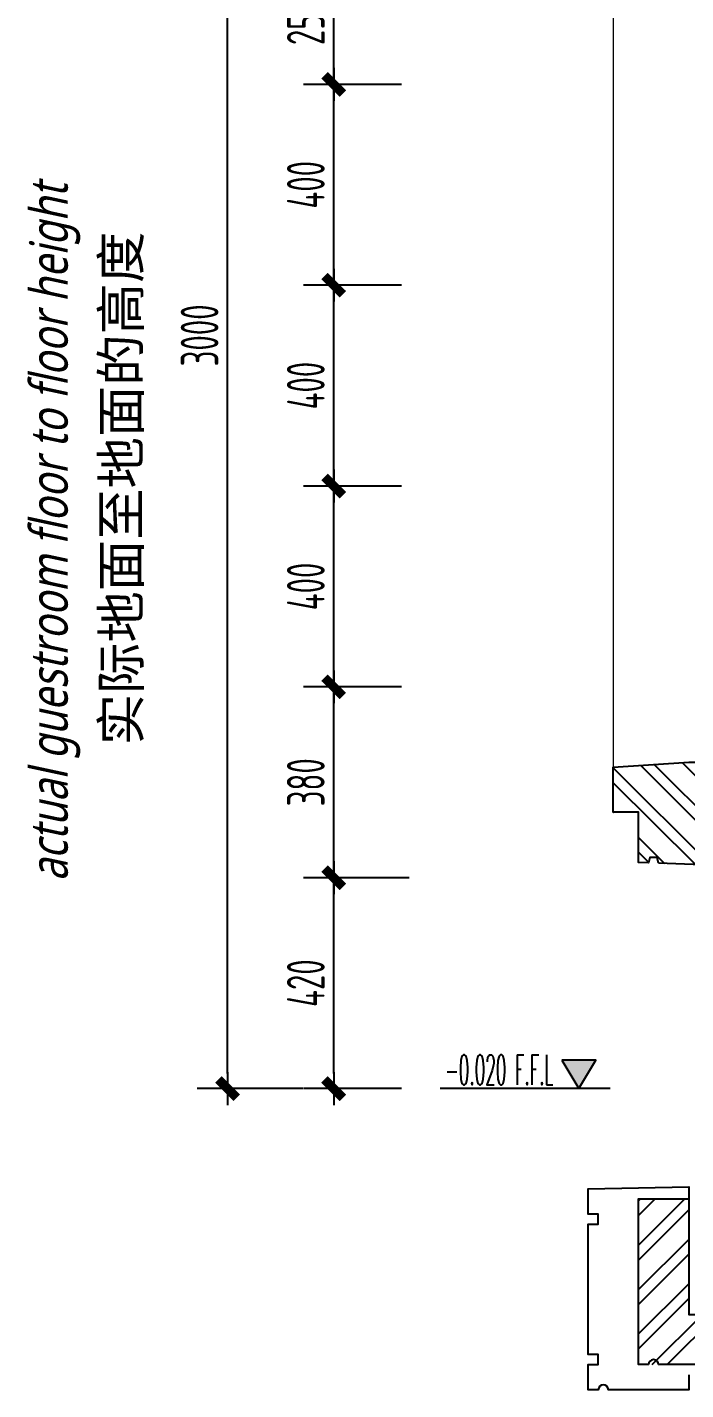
# Model space of a CAD drawing. Header units: inches. Extents: x 96003 to 270950, y -80202 to 65998.
# Drawn here: x 263080 to 264390, y 41977 to 44690 of the extents above; entities that cross this region are included whole.
import ezdxf
from ezdxf.enums import TextEntityAlignment as Align

# ---------------------------------------------------------------- set-up
doc = ezdxf.new("R2010")
doc.units = ezdxf.units.IN
doc.header["$LTSCALE"] = 10
doc.header["$MEASUREMENT"] = 0
for name, color, linetype in [('01', 200, 'Continuous'), ('A_WALL', 4, 'Continuous'), ('B-DE-H', 8, 'Continuous'), ('ED-文字说明', 50, 'Continuous'), ('EL-天花轮廓线', 100, 'Continuous'), ('FC-地面造型', 136, 'Continuous'), ('FF-FINISH【完成面】', 20, 'Continuous'), ('铝膜', 4, 'Continuous')]:
    doc.layers.add(name, color=color, linetype=linetype)
doc.layers.add('L-立面看线', color=8, linetype='Continuous', lineweight=13)
doc.styles.add('CCD_DIM', font='archs.shx', dxfattribs={"width": 0.7})
doc.styles.add('hz', font='simplex', dxfattribs={"width": 0.7, "bigfont": 'hztxt'})
doc.styles.add('LUCIDIA', font='')
doc.styles.add('RomanS', font='romans.shx', dxfattribs={"width": 0.9})
doc.styles.add('宋体', font='', dxfattribs={"height": 60})
doc.styles.get('LUCIDIA').set_extended_font_data('Lucida Sans', italic=True)
doc.styles.get('宋体').set_extended_font_data('SimSun')
doc.dimstyles.new('Matrix_30内', dxfattribs={"dimscale": 30, "dimtxt": 2.5, "dimasz": 1, "dimexe": 2, "dimexo": 1.5, "dimgap": 0.6, "dimtad": 1, "dimdec": 0, "dimrnd": 1, "dimzin": 12, "dimdsep": 46, "dimtxsty": 'CCD_DIM', "dimblk": 'CCD_Dimension_Tick', "dimcen": 0.125, "dimclrd": 44, "dimclre": 44, "dimclrt": 50, "dimadec": 0, "dimazin": 0, "dimtfac": 1, "dimtdec": 0, "dimtix": 1, "dimtmove": 2, "dimatfit": 3, "dimldrblk": 'CCD_Leader_Dot', "dimfxl": 5, "dimfxlon": 1, "dimtvp": 1, "dimtolj": 1, "dimtzin": 0, "dimarcsym": 0})

# ---------------------------------------------------------------- blocks, each defined once
blk = doc.blocks.new('CCD_Dimension_Tick')
at = {"color": 0, "linetype": 'ByBlock'}
for p, q in [((-1.091, 0), (0, 0)), ((0, 0), (1.091, 0))]:
    blk.add_line(p, q, dxfattribs=at)
at = {"color": 0, "linetype": 'Continuous', "const_width": 0.608}
blk.add_lwpolyline([(-0.61, -0.61), (0.61, 0.61)], dxfattribs=at)
blk = doc.blocks.new('*D373')
at = {"layer": 'Defpoints', "color": 0, "linetype": 'ByBlock', "transparency": 16777216}
for p in [(263689.4, 43376.3), (263869.4, 43376.3, 0), (265398.5, 42996.3, 0)]:
    blk.add_point(p, dxfattribs=at)
at = {"layer": 'EL-天花轮廓线', "color": 44, "lineweight": -2, "transparency": 16777216}
for p, q in [((263824.4, 43376.3), (263629.4, 43376.3)), ((263689.4, 43026.3), (263689.4, 43346.3)), ((263839.4, 42996.3), (263629.4, 42996.3))]:
    blk.add_line(p, q, dxfattribs=at)
at = {"layer": 'EL-天花轮廓线', "color": 44, "linetype": 'ByBlock', "lineweight": -2, "transparency": 16777216, "xscale": 30, "yscale": 30, "zscale": 30}
for p, rotation in [((263689.4, 43376.3), 90), ((263689.4, 42996.3), 270)]:
    blk.add_blockref('CCD_Dimension_Tick', p, dxfattribs=dict(at, rotation=rotation))
at = {"layer": 'EL-天花轮廓线', "color": 50, "linetype": 'ByBlock', "transparency": 16777216, "insert": (263633.9, 43186.3), "char_height": 75, "attachment_point": 5, "rotation": 90, "style": 'CCD_DIM'}
blk.add_mtext('\\A1;380', dxfattribs=at)
blk = doc.blocks.new('CCD_Leader_Dot')
at = {"color": 0, "linetype": 'ByBlock'}
blk.add_line((-5, 0), (-10, 0), dxfattribs=at)
at = {"color": 0, "linetype": 'ByBlock', "const_width": 5}
blk.add_lwpolyline([(-2.5, 0, 1), (2.5, 0, 1)], format="xyb", close=True, dxfattribs=at)
blk = doc.blocks.new('*D374')
at = {"layer": 'Defpoints', "color": 0, "linetype": 'ByBlock', "transparency": 16777216}
for p in [(263689.4, 43776.3), (263869.4, 43776.3, 0), (263869.4, 43376.3, 0)]:
    blk.add_point(p, dxfattribs=at)
at = {"layer": 'EL-天花轮廓线', "color": 44, "lineweight": -2, "transparency": 16777216}
for p, q in [((263824.4, 43776.3), (263629.4, 43776.3)), ((263689.4, 43406.3), (263689.4, 43746.3)), ((263824.4, 43376.3), (263629.4, 43376.3))]:
    blk.add_line(p, q, dxfattribs=at)
at = {"layer": 'EL-天花轮廓线', "color": 44, "linetype": 'ByBlock', "lineweight": -2, "transparency": 16777216, "xscale": 30, "yscale": 30, "zscale": 30}
for p, rotation in [((263689.4, 43776.3), 90), ((263689.4, 43376.3), 270)]:
    blk.add_blockref('CCD_Dimension_Tick', p, dxfattribs=dict(at, rotation=rotation))
at = {"layer": 'EL-天花轮廓线', "color": 50, "linetype": 'ByBlock', "transparency": 16777216, "insert": (263633.9, 43576.3), "char_height": 75, "attachment_point": 5, "rotation": 90, "style": 'CCD_DIM'}
blk.add_mtext('\\A1;400', dxfattribs=at)
blk = doc.blocks.new('*D375')
at = {"layer": 'Defpoints', "color": 0, "linetype": 'ByBlock', "transparency": 16777216}
for p in [(263689.4, 44176.3), (263869.4, 44176.3, 0), (263869.4, 43776.3, 0)]:
    blk.add_point(p, dxfattribs=at)
at = {"layer": 'EL-天花轮廓线', "color": 44, "lineweight": -2, "transparency": 16777216}
for p, q in [((263824.4, 44176.3), (263629.4, 44176.3)), ((263689.4, 43806.3), (263689.4, 44146.3)), ((263824.4, 43776.3), (263629.4, 43776.3))]:
    blk.add_line(p, q, dxfattribs=at)
at = {"layer": 'EL-天花轮廓线', "color": 44, "linetype": 'ByBlock', "lineweight": -2, "transparency": 16777216, "xscale": 30, "yscale": 30, "zscale": 30}
for p, rotation in [((263689.4, 44176.3), 90), ((263689.4, 43776.3), 270)]:
    blk.add_blockref('CCD_Dimension_Tick', p, dxfattribs=dict(at, rotation=rotation))
at = {"layer": 'EL-天花轮廓线', "color": 50, "linetype": 'ByBlock', "transparency": 16777216, "insert": (263633.9, 43976.3), "char_height": 75, "attachment_point": 5, "rotation": 90, "style": 'CCD_DIM'}
blk.add_mtext('\\A1;400', dxfattribs=at)
blk = doc.blocks.new('*D376')
at = {"layer": 'Defpoints', "color": 0, "linetype": 'ByBlock', "transparency": 16777216}
for p in [(263689.4, 44576.3), (263869.4, 44576.3, 0), (263869.4, 44176.3, 0)]:
    blk.add_point(p, dxfattribs=at)
at = {"layer": 'EL-天花轮廓线', "color": 44, "lineweight": -2, "transparency": 16777216}
for p, q in [((263824.4, 44576.3), (263629.4, 44576.3)), ((263689.4, 44206.3), (263689.4, 44546.3)), ((263824.4, 44176.3), (263629.4, 44176.3))]:
    blk.add_line(p, q, dxfattribs=at)
at = {"layer": 'EL-天花轮廓线', "color": 44, "linetype": 'ByBlock', "lineweight": -2, "transparency": 16777216, "xscale": 30, "yscale": 30, "zscale": 30}
for p, rotation in [((263689.4, 44576.3), 90), ((263689.4, 44176.3), 270)]:
    blk.add_blockref('CCD_Dimension_Tick', p, dxfattribs=dict(at, rotation=rotation))
at = {"layer": 'EL-天花轮廓线', "color": 50, "linetype": 'ByBlock', "transparency": 16777216, "insert": (263633.9, 44376.3), "char_height": 75, "attachment_point": 5, "rotation": 90, "style": 'CCD_DIM'}
blk.add_mtext('\\A1;400', dxfattribs=at)
blk = doc.blocks.new('*D377')
at = {"layer": 'Defpoints', "color": 0, "linetype": 'ByBlock', "transparency": 16777216}
for p in [(263689.4, 44826.3), (265125.9, 44826.3, 0), (263869.4, 44576.3, 0)]:
    blk.add_point(p, dxfattribs=at)
at = {"layer": 'EL-天花轮廓线', "color": 44, "lineweight": -2, "transparency": 16777216}
for p, q in [((263839.4, 44826.3), (263629.4, 44826.3)), ((263689.4, 44606.3), (263689.4, 44796.3)), ((263824.4, 44576.3), (263629.4, 44576.3))]:
    blk.add_line(p, q, dxfattribs=at)
at = {"layer": 'EL-天花轮廓线', "color": 44, "linetype": 'ByBlock', "lineweight": -2, "transparency": 16777216, "xscale": 30, "yscale": 30, "zscale": 30}
for p, rotation in [((263689.4, 44826.3), 90), ((263689.4, 44576.3), 270)]:
    blk.add_blockref('CCD_Dimension_Tick', p, dxfattribs=dict(at, rotation=rotation))
at = {"layer": 'EL-天花轮廓线', "color": 50, "linetype": 'ByBlock', "transparency": 16777216, "insert": (263633.9, 44701.3), "char_height": 75, "attachment_point": 5, "rotation": 90, "style": 'CCD_DIM'}
blk.add_mtext('\\A1;250', dxfattribs=at)
blk = doc.blocks.new('*D380')
at = {"layer": 'Defpoints', "color": 0, "linetype": 'ByBlock', "transparency": 16777216}
for p in [(263478, 45576.3), (263869.4, 45576.3), (263869.4, 42576.3)]:
    blk.add_point(p, dxfattribs=at)
at = {"layer": 'EL-天花轮廓线', "color": 44, "lineweight": -2, "transparency": 16777216}
for p, q in [((263628, 45576.3), (263418, 45576.3)), ((263478, 42606.3), (263478, 45546.3)), ((263628, 42576.3), (263418, 42576.3))]:
    blk.add_line(p, q, dxfattribs=at)
at = {"layer": 'EL-天花轮廓线', "color": 44, "linetype": 'ByBlock', "lineweight": -2, "transparency": 16777216, "xscale": 30, "yscale": 30, "zscale": 30}
for p, rotation in [((263478, 45576.3), 90), ((263478, 42576.3), 270)]:
    blk.add_blockref('CCD_Dimension_Tick', p, dxfattribs=dict(at, rotation=rotation))
at = {"layer": 'EL-天花轮廓线', "color": 50, "linetype": 'ByBlock', "transparency": 16777216, "insert": (263422.5, 44076.3), "char_height": 75, "attachment_point": 5, "rotation": 90, "style": 'CCD_DIM'}
blk.add_mtext('\\A1;3000', dxfattribs=at)
blk = doc.blocks.new('ELEVATION')
blk.add_hatch(color=256).paths.add_polyline_path([(4.17, 2.47), (2.7, 0), (1.23, 2.47)])
blk.add_line((0, 0), (14.67, 0))
blk.add_lwpolyline([(4.17, 2.47), (2.7, 0), (1.23, 2.47)], close=True)
at = {"style": 'hz', "width": 0.444477}
blk.add_attdef('ELEV', text='', height=2.5, dxfattribs=at).set_placement((4.89, 0.32), (14.26, 0.32), align=Align.FIT)
blk = doc.blocks.new('*D382')
at = {"layer": 'Defpoints', "color": 0, "linetype": 'ByBlock', "transparency": 16777216}
for p in [(263689.4, 42996.3), (263839.4, 42996.3), (263869.4, 42576.3)]:
    blk.add_point(p, dxfattribs=at)
at = {"layer": 'EL-天花轮廓线', "color": 44, "lineweight": -2, "transparency": 16777216}
for p, q in [((263794.4, 42996.3), (263629.4, 42996.3)), ((263689.4, 42606.3), (263689.4, 42966.3)), ((263824.4, 42576.3), (263629.4, 42576.3))]:
    blk.add_line(p, q, dxfattribs=at)
at = {"layer": 'EL-天花轮廓线', "color": 44, "linetype": 'ByBlock', "lineweight": -2, "transparency": 16777216, "xscale": 30, "yscale": 30, "zscale": 30}
for p, rotation in [((263689.4, 42996.3), 90), ((263689.4, 42576.3), 270)]:
    blk.add_blockref('CCD_Dimension_Tick', p, dxfattribs=dict(at, rotation=rotation))
at = {"layer": 'EL-天花轮廓线', "color": 50, "linetype": 'ByBlock', "transparency": 16777216, "insert": (263633.9, 42786.3), "char_height": 75, "attachment_point": 5, "rotation": 90, "style": 'CCD_DIM'}
blk.add_mtext('\\A1;420', dxfattribs=at)
blk = doc.blocks.new('14')
at = {"layer": 'B-DE-H'}
h = blk.add_hatch(dxfattribs=at)
h.set_pattern_fill('金属,_O', color=256, scale=25)
h.set_pattern_definition([(45, (0, 0), (-44.194174, 44.194174), []), (45, (29.46, 0), (-44.194174, 44.194174), [])])
h.paths.add_polyline_path([(536771.5, -195952.7), (536771.5, -195462.7), (536846.5, -195462.7), (536846.5, -196052.7), (536246.5, -196052.7), (536246.5, -195722.7), (536346.5, -195722.7), (536346.5, -195952.7)])
at = {"layer": '铝膜'}
blk.add_lwpolyline([(536771.5, -195952.7), (536771.5, -195462.7), (536846.5, -195462.7), (536846.5, -196052.7), (536286.5, -196052.7, 1), (536266.5, -196052.7), (536246.5, -196052.7), (536246.5, -195722.7), (536346.5, -195722.7), (536346.5, -195952.7), (536771.5, -195952.7)], format="xyb", dxfattribs=at)
blk = doc.blocks.new('ewee43')
at = {"layer": 'B-DE-H'}
h = blk.add_hatch(dxfattribs=at)
h.set_pattern_fill('金属,_O', color=256, scale=25)
h.set_pattern_definition([(135, (59699.013, 337917.83), (44.194174, 44.194174), []), (135, (59669.55, 337917.83), (44.194174, 44.194174), [])])
edge = h.paths.add_edge_path()
edge.add_line((222264.7, 48664.1), (222262.2, 48675.5))
edge.add_line((222262.2, 48675.5), (222247.2, 48675.5))
edge.add_line((222247.2, 48675.5), (222244.7, 48664.8))
edge.add_line((222244.7, 48664.8), (222224.7, 48665.5))
edge.add_line((222224.7, 48665.5), (222224.7, 48765.5))
edge.add_line((222224.7, 48765.5), (222174.7, 48765.5))
edge.add_line((222174.7, 48765.5), (222174.7, 48855.5))
edge.add_line((222174.7, 48855.5), (222324.8, 48865.5))
edge.add_line((222324.8, 48865.5), (222424.7, 48865.5))
edge.add_line((222424.7, 48865.5), (222424.7, 48765.5))
edge.add_line((222424.7, 48765.5), (222824.7, 48765.5))
edge.add_line((222824.7, 48765.5), (222824.7, 48275.5))
edge.add_line((222824.7, 48275.5), (222749.7, 48275.5))
edge.add_line((222749.7, 48275.5), (222749.7, 48645.5))
edge.add_line((222749.7, 48645.5), (222264.7, 48664.1))
at = {"layer": '01', "elevation": 0}
blk.add_lwpolyline([(222324.8, 47645.5), (222324.8, 47615.5), (222164.8, 47615.5, 1), (222144.8, 47615.5), (222124.7, 47615.5), (222124.7, 47665.5), (222144.7, 47665.5), (222144.7, 47685.5), (222124.7, 47685.5), (222124.7, 47945.5), (222144.7, 47945.5), (222144.7, 47965.5), (222124.7, 47965.5), (222124.7, 48015.5), (222324.8, 48019.7), (222324.8, 47995.5)], format="xyb", dxfattribs=at)
at = {"layer": 'A_WALL', "elevation": 0}
blk.add_lwpolyline([(222264.7, 48664.1), (222262.2, 48675.5), (222247.2, 48675.5), (222244.7, 48664.8), (222224.7, 48665.5), (222224.7, 48765.5), (222174.7, 48765.5), (222174.7, 48855.5), (222324.8, 48865.5), (222424.7, 48865.5), (222424.7, 48765.5), (222824.7, 48765.5), (222824.7, 48765.5), (222824.7, 48275.5), (222749.7, 48275.5), (222749.7, 48645.5), (222264.7, 48664.1)], dxfattribs=at)
at = {"layer": 'L-立面看线'}
blk.add_line((222174.8, 48855.5, 0), (222174.8, 50615.5, 0), dxfattribs=at)
at = {"layer": '01'}
blk.add_blockref('14', (-314021.7, 243718.2, 0), dxfattribs=at)
blk = doc.blocks.new('reer')
at = {"layer": 'FC-地面造型', "color": 20, "linetype": 'ByBlock'}
blk.add_blockref('ewee43', (42071.1, -5639), dxfattribs=at)

msp = doc.modelspace()

# ---------------------------------------------------------------- block references
at = {"layer": 'ED-文字说明'}
ref = msp.add_blockref('ELEVATION', (264239.5, 42576.3), dxfattribs=dict(at, xscale=-23.04, yscale=23.04, zscale=23.04))
ref.add_attrib('ELEV', '-0.020 F.F.L', dxfattribs={"layer": '0', "height": 60, "style": 'RomanS', "width": 0.361366}).set_placement((263911, 42583.7, 0), (264126.8, 42583.7, 0), align=Align.FIT)
at = {"layer": 'FF-FINISH【完成面】', "linetype": 'ByBlock'}
msp.add_blockref('reer', (0, 0), dxfattribs=at)

# ---------------------------------------------------------------- texts
at = {"layer": 'ED-文字说明', "style": 'LUCIDIA', "width": 0.8}
msp.add_text('actual guestroom floor to floor height', height=75, rotation=90, dxfattribs=at).set_placement((263160, 42989.6))
at = {"layer": 'ED-文字说明', "style": '宋体'}
msp.add_text('实际地面至地面的高度', height=75, rotation=90, dxfattribs=at).set_placement((263303.5, 43260))

# ---------------------------------------------------------------- dimensions: what is measured, and where the dimension line sits
at = {"layer": 'EL-天花轮廓线', "color": 136, "linetype": 'ByBlock'}
for base, p1, p2, picture, middle in [((263478, 45576.3), (263869.4, 42576.3), (263869.4, 45576.3), '*D380', (263422.5, 44076.3)), ((263689.4, 44826.3), (263869.4, 44576.3, 0), (265125.9, 44826.3, 0), '*D377', (263633.9, 44701.3)), ((263689.4, 44576.3), (263869.4, 44176.3, 0), (263869.4, 44576.3, 0), '*D376', (263633.9, 44376.3)), ((263689.4, 44176.3), (263869.4, 43776.3, 0), (263869.4, 44176.3, 0), '*D375', (263633.9, 43976.3)), ((263689.4, 43776.3), (263869.4, 43376.3, 0), (263869.4, 43776.3, 0), '*D374', (263633.9, 43576.3)), ((263689.4, 43376.3), (265398.5, 42996.3, 0), (263869.4, 43376.3, 0), '*D373', (263633.9, 43186.3)), ((263689.4, 42996.3), (263869.4, 42576.3), (263839.4, 42996.3), '*D382', (263633.9, 42786.3))]:
    dim = msp.add_linear_dim(base=base, p1=p1, p2=p2, angle=90, dimstyle='Matrix_30内', dxfattribs=at)
    dim.commit()
    dim.dimension.update_dxf_attribs({"geometry": picture, "text_midpoint": middle})

doc.saveas('drawing.dxf')
